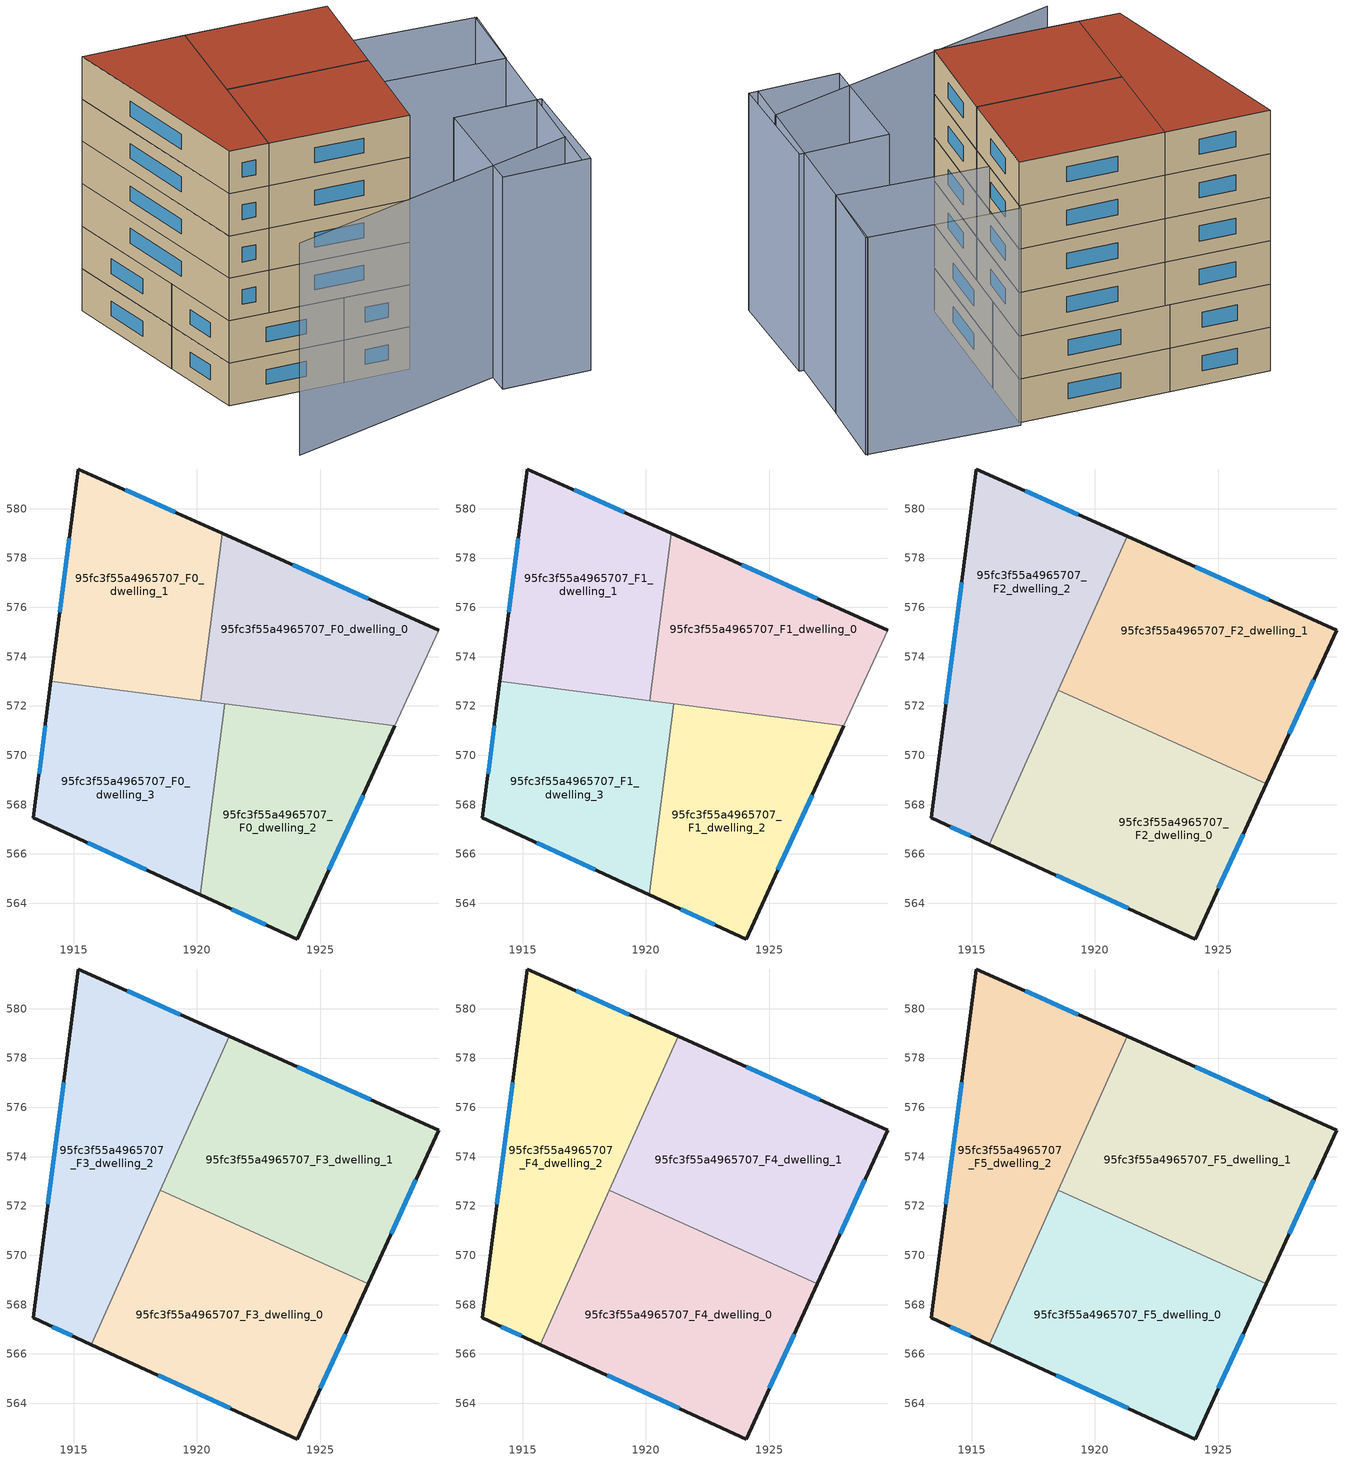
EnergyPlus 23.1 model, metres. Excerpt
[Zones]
95fc3f55a4965707_F0_dwelling_0
 floor ground (EU_floor_Construction): 1929.81,575.08 1928.03,571.2 1920.16,572.21 1921.03,579 z0
 wall outside (EU_wall_Construction): 1929.81,575.08 1921.03,579 z0:3
 wall to 95fc3f55a4965707_F0_dwelling_1 (EU_wall_Construction): 1921.03,579 1920.16,572.21 z0:3
 wall adiabatic (EU_wall_Construction): 1928.03,571.2 1929.81,575.08 z0:3
 wall to 95fc3f55a4965707_F0_dwelling_2 (EU_wall_Construction): 1921.14,572.09 1928.03,571.2 z0:3
 wall to 95fc3f55a4965707_F0_dwelling_3 (EU_wall_Construction): 1920.16,572.21 1921.14,572.09 z0:3
 window (EU_Window_Construction): 1926.95,576.36 1923.89,577.72 z0.98:2.02
95fc3f55a4965707_F0_dwelling_1
 floor ground (EU_floor_Construction): 1921.03,579 1920.16,572.21 1914.08,572.99 1915.19,581.61 z0
 wall outside (EU_wall_Construction): 1921.03,579 1915.19,581.61 1914.08,572.99 z0:3
 wall to 95fc3f55a4965707_F0_dwelling_3 (EU_wall_Construction): 1914.08,572.99 1920.16,572.21 z0:3
 window (EU_Window_Construction): 1914.83,578.81 1914.44,575.8 / 1919.13,579.85 1917.09,580.76 z0.98:2.02
95fc3f55a4965707_F0_dwelling_2
 floor ground (EU_floor_Construction): 1928.03,571.2 1924.06,562.55 1920.15,564.35 1921.14,572.09 z0
 wall outside (EU_wall_Construction): 1920.15,564.35 1924.06,562.55 1928.03,571.2 z0:3
 wall to 95fc3f55a4965707_F0_dwelling_3 (EU_wall_Construction): 1921.14,572.09 1920.15,564.35 z0:3
 window (EU_Window_Construction): 1925.35,565.36 1926.74,568.39 / 1921.42,563.76 1922.79,563.14 z0.98:2.02
95fc3f55a4965707_F0_dwelling_3
 floor ground (EU_floor_Construction): 1921.14,572.09 1920.15,564.35 1913.37,567.46 1914.08,572.99 z0
 wall outside (EU_wall_Construction): 1914.08,572.99 1913.37,567.46 1920.15,564.35 z0:3
 window (EU_Window_Construction): 1915.57,566.45 1917.94,565.36 / 1913.85,571.19 1913.6,569.26 z0.98:2.02
95fc3f55a4965707_F1_dwelling_0
 floor to 95fc3f55a4965707_F0_dwelling_0 (EU_floor_Construction): 1929.81,575.08 1928.03,571.2 1920.16,572.21 1921.03,579 z3
 wall outside (EU_wall_Construction): 1929.81,575.08 1921.03,579 z3:6
 wall to 95fc3f55a4965707_F1_dwelling_1 (EU_wall_Construction): 1921.03,579 1920.16,572.21 z3:6
 wall adiabatic (EU_wall_Construction): 1928.03,571.2 1929.81,575.08 z3:6
 wall to 95fc3f55a4965707_F1_dwelling_2 (EU_wall_Construction): 1921.14,572.09 1928.03,571.2 z3:6
 wall to 95fc3f55a4965707_F1_dwelling_3 (EU_wall_Construction): 1920.16,572.21 1921.14,572.09 z3:6
 window (EU_Window_Construction): 1926.95,576.36 1923.89,577.72 z3.98:5.02
95fc3f55a4965707_F1_dwelling_1
 floor to 95fc3f55a4965707_F0_dwelling_1 (EU_floor_Construction): 1921.03,579 1920.16,572.21 1914.08,572.99 1915.19,581.61 z3
 wall outside (EU_wall_Construction): 1921.03,579 1915.19,581.61 1914.08,572.99 z3:6
 wall to 95fc3f55a4965707_F1_dwelling_3 (EU_wall_Construction): 1914.08,572.99 1920.16,572.21 z3:6
 window (EU_Window_Construction): 1914.83,578.81 1914.44,575.8 / 1919.13,579.85 1917.09,580.76 z3.98:5.02
95fc3f55a4965707_F1_dwelling_2
 floor to 95fc3f55a4965707_F0_dwelling_2 (EU_floor_Construction): 1928.03,571.2 1924.06,562.55 1920.15,564.35 1921.14,572.09 z3
 wall outside (EU_wall_Construction): 1920.15,564.35 1924.06,562.55 1928.03,571.2 z3:6
 wall to 95fc3f55a4965707_F1_dwelling_3 (EU_wall_Construction): 1921.14,572.09 1920.15,564.35 z3:6
 window (EU_Window_Construction): 1925.35,565.36 1926.74,568.39 / 1921.42,563.76 1922.79,563.14 z3.98:5.02
95fc3f55a4965707_F1_dwelling_3
 floor to 95fc3f55a4965707_F0_dwelling_3 (EU_floor_Construction): 1921.14,572.09 1920.15,564.35 1913.37,567.46 1914.08,572.99 z3
 wall outside (EU_wall_Construction): 1914.08,572.99 1913.37,567.46 1920.15,564.35 z3:6
 window (EU_Window_Construction): 1915.57,566.45 1917.94,565.36 / 1913.85,571.19 1913.6,569.26 z3.98:5.02
95fc3f55a4965707_F2_dwelling_0
 floor to 95fc3f55a4965707_F1_dwelling_2 (EU_floor_Construction): 1926.95,568.85 1924.06,562.55 1920.15,564.35 1921.06,571.49 z6
 floor to 95fc3f55a4965707_F1_dwelling_3 (EU_floor_Construction): 1921.06,571.49 1920.15,564.35 1915.72,566.38 1918.43,572.44 1919.16,572.34 z6
 floor to 95fc3f55a4965707_F1_dwelling_1 (EU_floor_Construction): 1919.16,572.34 1918.43,572.44 1918.51,572.63 z6
 wall outside (EU_wall_Construction): 1915.72,566.38 1924.06,562.55 1926.95,568.85 z6:9
 wall to 95fc3f55a4965707_F2_dwelling_1 (EU_wall_Construction): 1926.95,568.85 1918.51,572.63 z6:9
 wall to 95fc3f55a4965707_F2_dwelling_2 (EU_wall_Construction): 1918.51,572.63 1915.72,566.38 z6:9
 window (EU_Window_Construction): 1925,564.6 1926.01,566.8 / 1918.43,565.14 1921.35,563.8 z6.98:8.02
95fc3f55a4965707_F2_dwelling_1
 floor to 95fc3f55a4965707_F1_dwelling_0 (EU_floor_Construction): 1929.81,575.08 1928.03,571.2 1920.16,572.21 1920.9,577.97 1921.31,578.88 z6
 floor to 95fc3f55a4965707_F1_dwelling_2 (EU_floor_Construction): 1928.03,571.2 1926.95,568.85 1921.06,571.49 1921.14,572.09 z6
 floor to 95fc3f55a4965707_F1_dwelling_1 (EU_floor_Construction): 1920.9,577.96 1920.16,572.21 1919.16,572.34 1918.51,572.63 z6
 floor to 95fc3f55a4965707_F1_dwelling_3 (EU_floor_Construction): 1921.14,572.09 1921.06,571.49 1919.16,572.34 z6
 wall outside (EU_wall_Construction): 1926.95,568.85 1929.81,575.08 1921.31,578.88 z6:9
 wall to 95fc3f55a4965707_F2_dwelling_2 (EU_wall_Construction): 1921.31,578.88 1918.51,572.63 z6:9
 window (EU_Window_Construction): 1927.88,570.88 1928.88,573.06 / 1927.04,576.32 1924.07,577.64 z6.98:8.02
95fc3f55a4965707_F2_dwelling_2
 floor to 95fc3f55a4965707_F1_dwelling_1 (EU_floor_Construction): 1921.03,579 1920.9,577.96 1918.43,572.44 1914.08,572.99 1915.19,581.61 z6
 floor to 95fc3f55a4965707_F1_dwelling_0 (EU_floor_Construction): 1921.31,578.88 1920.9,577.97 1921.03,579 z6
 floor to 95fc3f55a4965707_F1_dwelling_3 (EU_floor_Construction): 1918.43,572.44 1915.72,566.38 1913.37,567.46 1914.08,572.99 z6
 wall outside (EU_wall_Construction): 1921.31,578.88 1915.19,581.61 1913.37,567.46 1915.72,566.38 z6:9
 window (EU_Window_Construction): 1914.13,567.11 1914.95,566.73 / 1914.59,577.01 1913.96,572.06 / 1919.32,579.77 1917.18,580.72 z6.98:8.02
95fc3f55a4965707_F3_dwelling_0
 floor to 95fc3f55a4965707_F2_dwelling_0 (EU_floor_Construction): 1926.95,568.85 1924.06,562.55 1915.72,566.38 1918.51,572.63 z9
 wall outside (EU_wall_Construction): 1915.72,566.38 1924.06,562.55 1926.95,568.85 z9:12
 wall to 95fc3f55a4965707_F3_dwelling_1 (EU_wall_Construction): 1926.95,568.85 1918.51,572.63 z9:12
 wall to 95fc3f55a4965707_F3_dwelling_2 (EU_wall_Construction): 1918.51,572.63 1915.72,566.38 z9:12
 window (EU_Window_Construction): 1925,564.6 1926.01,566.8 / 1918.43,565.14 1921.35,563.8 z9.98:11.02
95fc3f55a4965707_F3_dwelling_1
 floor to 95fc3f55a4965707_F2_dwelling_1 (EU_floor_Construction): 1929.81,575.08 1926.95,568.85 1918.51,572.63 1921.31,578.88 z9
 wall outside (EU_wall_Construction): 1926.95,568.85 1929.81,575.08 1921.31,578.88 z9:12
 wall to 95fc3f55a4965707_F3_dwelling_2 (EU_wall_Construction): 1921.31,578.88 1918.51,572.63 z9:12
 window (EU_Window_Construction): 1927.88,570.88 1928.88,573.06 / 1927.04,576.32 1924.07,577.64 z9.98:11.02
95fc3f55a4965707_F3_dwelling_2
 floor to 95fc3f55a4965707_F2_dwelling_2 (EU_floor_Construction): 1921.31,578.88 1915.72,566.38 1913.37,567.46 1915.19,581.61 z9
 wall outside (EU_wall_Construction): 1921.31,578.88 1915.19,581.61 1913.37,567.46 1915.72,566.38 z9:12
 window (EU_Window_Construction): 1914.13,567.11 1914.95,566.73 / 1914.59,577.01 1913.96,572.06 / 1919.32,579.77 1917.18,580.72 z9.98:11.02
95fc3f55a4965707_F4_dwelling_0
 floor to 95fc3f55a4965707_F3_dwelling_0 (EU_floor_Construction): 1926.95,568.85 1924.06,562.55 1915.72,566.38 1918.51,572.63 z12
 wall outside (EU_wall_Construction): 1915.72,566.38 1924.06,562.55 1926.95,568.85 z12:15
 wall to 95fc3f55a4965707_F4_dwelling_1 (EU_wall_Construction): 1926.95,568.85 1918.51,572.63 z12:15
 wall to 95fc3f55a4965707_F4_dwelling_2 (EU_wall_Construction): 1918.51,572.63 1915.72,566.38 z12:15
 window (EU_Window_Construction): 1925,564.6 1926.01,566.8 / 1918.43,565.14 1921.35,563.8 z12.98:14.02
95fc3f55a4965707_F4_dwelling_1
 floor to 95fc3f55a4965707_F3_dwelling_1 (EU_floor_Construction): 1929.81,575.08 1926.95,568.85 1918.51,572.63 1921.31,578.88 z12
 wall outside (EU_wall_Construction): 1926.95,568.85 1929.81,575.08 1921.31,578.88 z12:15
 wall to 95fc3f55a4965707_F4_dwelling_2 (EU_wall_Construction): 1921.31,578.88 1918.51,572.63 z12:15
 window (EU_Window_Construction): 1927.88,570.88 1928.88,573.06 / 1927.04,576.32 1924.07,577.64 z12.98:14.02
95fc3f55a4965707_F4_dwelling_2
 floor to 95fc3f55a4965707_F3_dwelling_2 (EU_floor_Construction): 1921.31,578.88 1915.72,566.38 1913.37,567.46 1915.19,581.61 z12
 wall outside (EU_wall_Construction): 1921.31,578.88 1915.19,581.61 1913.37,567.46 1915.72,566.38 z12:15
 window (EU_Window_Construction): 1914.13,567.11 1914.95,566.73 / 1914.59,577.01 1913.96,572.06 / 1919.32,579.77 1917.18,580.72 z12.98:14.02
95fc3f55a4965707_F5_dwelling_0
 floor to 95fc3f55a4965707_F4_dwelling_0 (EU_floor_Construction): 1926.95,568.85 1924.06,562.55 1915.72,566.38 1918.51,572.63 z15
 wall outside (EU_wall_Construction): 1915.72,566.38 1924.06,562.55 1926.95,568.85 z15:18
 wall to 95fc3f55a4965707_F5_dwelling_1 (EU_wall_Construction): 1926.95,568.85 1918.51,572.63 z15:18
 wall to 95fc3f55a4965707_F5_dwelling_2 (EU_wall_Construction): 1918.51,572.63 1915.72,566.38 z15:18
 window (EU_Window_Construction): 1925,564.6 1926.01,566.8 / 1918.43,565.14 1921.35,563.8 z15.98:17.02
 roof outside (EU_roof_Construction): 1924.06,562.55 1926.95,568.85 1918.51,572.63 1915.72,566.38 z18
95fc3f55a4965707_F5_dwelling_1
 floor to 95fc3f55a4965707_F4_dwelling_1 (EU_floor_Construction): 1929.81,575.08 1926.95,568.85 1918.51,572.63 1921.31,578.88 z15
 wall outside (EU_wall_Construction): 1926.95,568.85 1929.81,575.08 1921.31,578.88 z15:18
 wall to 95fc3f55a4965707_F5_dwelling_2 (EU_wall_Construction): 1921.31,578.88 1918.51,572.63 z15:18
 window (EU_Window_Construction): 1927.88,570.88 1928.88,573.06 / 1927.04,576.32 1924.07,577.64 z15.98:17.02
 roof outside (EU_roof_Construction): 1926.95,568.85 1929.81,575.08 1921.31,578.88 1918.51,572.63 z18
95fc3f55a4965707_F5_dwelling_2
 floor to 95fc3f55a4965707_F4_dwelling_2 (EU_floor_Construction): 1921.31,578.88 1915.72,566.38 1913.37,567.46 1915.19,581.61 z15
 wall outside (EU_wall_Construction): 1921.31,578.88 1915.19,581.61 1913.37,567.46 1915.72,566.38 z15:18
 window (EU_Window_Construction): 1914.13,567.11 1914.95,566.73 / 1914.59,577.01 1913.96,572.06 / 1919.32,579.77 1917.18,580.72 z15.98:17.02
 roof outside (EU_roof_Construction): 1915.72,566.38 1921.31,578.88 1915.19,581.61 1913.37,567.46 z18
shading: 1912.17,560.33 1932.38,557.48 / 1931.1,554.81 1938.69,571.2 / 1931.62,554.59 1926.29,556.85 / 1926.29,556.85 1929.26,563.86 / 1929.26,563.86 1934.59,561.59 / 1934.59,561.59 1931.62,554.59 / 1938.75,571.1 1936.5,566.45 / 1936.5,566.45 1927.69,570.72 / 1927.69,570.72 1929.94,575.37 / 1929.94,575.37 1938.75,571.1 z0:15
[Building]
EU S2 Campaign: North Axis=0; Terrain=City; Solar Distribution=FullExterior
[Site:Location]
Bologna: Latitude=44.5; Longitude=11.25; Time Zone=1; Elevation=37
[SizingPeriod:WeatherFileDays]
AnnualSizingPeriod: Begin Month=1; Begin Day of Month=1; End Month=12; End Day of Month=31; Day of Week for Start Day=Monday; Use Weather File Daylight Saving Period=No; Use Weather File Rain and Snow Indicators=No
[MATERIAL]
EU_InternalMass_Material: Roughness=MediumRough; Thickness=0.1; Conductivity=1; Density=1800; Specific Heat=900; Thermal Absorptance=0.9; Solar Absorptance=0.7; Visible Absorptance=0.7
[MATERIAL:NOMASS] Roughness=MediumRough; Thermal Absorptance=0.9; Solar Absorptance=0.7; Visible Absorptance=0.7
Name | Thermal Resistance
EU_wall_NoMass | 0.905828
EU_roof_NoMass | 0.37593
EU_floor_NoMass | 0.67114
[WINDOWMATERIAL:SIMPLEGLAZINGSYSTEM]
EU_Window_SimpleGlazing: UFactor=4.52486; Solar Heat Gain Coefficient=0.85; Visible Transmittance=0.85
[CONSTRUCTION]
EU_wall_Construction: EU_wall_NoMass
EU_roof_Construction: EU_roof_NoMass
EU_floor_Construction: EU_floor_NoMass
EU_Window_Construction: EU_Window_SimpleGlazing
EU_InternalMass_Construction: EU_InternalMass_Material
[ZONE] Type=1; Multiplier=1; Ceiling Height=autocalculate; Floor Area=autocalculate; Part of Total Floor Area=Yes
Name | Volume
95fc3f55a4965707_F0_dwelling_0; 95fc3f55a4965707_F1_dwelling_0 | 142.869
95fc3f55a4965707_F2_dwelling_0; 95fc3f55a4965707_F3_dwelling_0; 95fc3f55a4965707_F4_dwelling_0; 95fc3f55a4965707_F5_dwelling_0 | 190.499
95fc3f55a4965707_F0_dwelling_1; 95fc3f55a4965707_F1_dwelling_1; 95fc3f55a4965707_F0_dwelling_3; 95fc3f55a4965707_F1_dwelling_3 | 142.88
95fc3f55a4965707_F2_dwelling_1; 95fc3f55a4965707_F3_dwelling_1; 95fc3f55a4965707_F4_dwelling_1; 95fc3f55a4965707_F5_dwelling_1 | 190.501
95fc3f55a4965707_F0_dwelling_2; 95fc3f55a4965707_F1_dwelling_2 | 142.872
95fc3f55a4965707_F2_dwelling_2; 95fc3f55a4965707_F3_dwelling_2; 95fc3f55a4965707_F4_dwelling_2; 95fc3f55a4965707_F5_dwelling_2 | 190.51
[INTERNALMASS] Construction=EU_InternalMass_Construction
Name | Zone or ZoneList | Surface Area
95fc3f55a4965707_F0_dwelling_0_EU_InternalMass | 95fc3f55a4965707_F0_dwelling_0 | 47.6231
95fc3f55a4965707_F0_dwelling_1_EU_InternalMass | 95fc3f55a4965707_F0_dwelling_1 | 47.6267
95fc3f55a4965707_F0_dwelling_2_EU_InternalMass | 95fc3f55a4965707_F0_dwelling_2 | 47.6242
95fc3f55a4965707_F0_dwelling_3_EU_InternalMass | 95fc3f55a4965707_F0_dwelling_3 | 47.6266
95fc3f55a4965707_F1_dwelling_0_EU_InternalMass | 95fc3f55a4965707_F1_dwelling_0 | 47.6231
95fc3f55a4965707_F1_dwelling_1_EU_InternalMass | 95fc3f55a4965707_F1_dwelling_1 | 47.6267
95fc3f55a4965707_F1_dwelling_2_EU_InternalMass | 95fc3f55a4965707_F1_dwelling_2 | 47.6242
95fc3f55a4965707_F1_dwelling_3_EU_InternalMass | 95fc3f55a4965707_F1_dwelling_3 | 47.6266
95fc3f55a4965707_F2_dwelling_0_EU_InternalMass | 95fc3f55a4965707_F2_dwelling_0 | 63.5003
95fc3f55a4965707_F2_dwelling_1_EU_InternalMass | 95fc3f55a4965707_F2_dwelling_1 | 63.5037
95fc3f55a4965707_F2_dwelling_2_EU_InternalMass | 95fc3f55a4965707_F2_dwelling_2 | 63.503
95fc3f55a4965707_F3_dwelling_0_EU_InternalMass | 95fc3f55a4965707_F3_dwelling_0 | 63.5003
95fc3f55a4965707_F3_dwelling_1_EU_InternalMass | 95fc3f55a4965707_F3_dwelling_1 | 63.5037
95fc3f55a4965707_F3_dwelling_2_EU_InternalMass | 95fc3f55a4965707_F3_dwelling_2 | 63.503
95fc3f55a4965707_F4_dwelling_0_EU_InternalMass | 95fc3f55a4965707_F4_dwelling_0 | 63.5003
95fc3f55a4965707_F4_dwelling_1_EU_InternalMass | 95fc3f55a4965707_F4_dwelling_1 | 63.5037
95fc3f55a4965707_F4_dwelling_2_EU_InternalMass | 95fc3f55a4965707_F4_dwelling_2 | 63.503
95fc3f55a4965707_F5_dwelling_0_EU_InternalMass | 95fc3f55a4965707_F5_dwelling_0 | 63.5003
95fc3f55a4965707_F5_dwelling_1_EU_InternalMass | 95fc3f55a4965707_F5_dwelling_1 | 63.5037
95fc3f55a4965707_F5_dwelling_2_EU_InternalMass | 95fc3f55a4965707_F5_dwelling_2 | 63.503
[OTHEREQUIPMENT] Fuel Type=Electricity; Design Level Calculation Method=Watts/Area; Power per Zone Floor Area=1; Fraction Latent=0; Fraction Radiant=0; Fraction Lost=0; Carbon Dioxide Generation Rate=0; EndUse Subcategory=EU_Step8_InternalGains
Name | Zone or ZoneList or Space or SpaceList | Schedule
EU_Step8_InternalGain_95fc3f55a4965707_F0_dwelling_0_f000 | 95fc3f55a4965707_F0_dwelling_0 | EU_Step8_GainSchedule_95fc3f55a4965707_F0_dwelling_0_f000
EU_Step8_InternalGain_95fc3f55a4965707_F0_dwelling_1_f000 | 95fc3f55a4965707_F0_dwelling_1 | EU_Step8_GainSchedule_95fc3f55a4965707_F0_dwelling_1_f000
EU_Step8_InternalGain_95fc3f55a4965707_F0_dwelling_2_f000 | 95fc3f55a4965707_F0_dwelling_2 | EU_Step8_GainSchedule_95fc3f55a4965707_F0_dwelling_2_f000
EU_Step8_InternalGain_95fc3f55a4965707_F0_dwelling_3_f000 | 95fc3f55a4965707_F0_dwelling_3 | EU_Step8_GainSchedule_95fc3f55a4965707_F0_dwelling_3_f000
EU_Step8_InternalGain_95fc3f55a4965707_F1_dwelling_0_f000 | 95fc3f55a4965707_F1_dwelling_0 | EU_Step8_GainSchedule_95fc3f55a4965707_F1_dwelling_0_f000
EU_Step8_InternalGain_95fc3f55a4965707_F1_dwelling_1_f000 | 95fc3f55a4965707_F1_dwelling_1 | EU_Step8_GainSchedule_95fc3f55a4965707_F1_dwelling_1_f000
EU_Step8_InternalGain_95fc3f55a4965707_F1_dwelling_2_f000 | 95fc3f55a4965707_F1_dwelling_2 | EU_Step8_GainSchedule_95fc3f55a4965707_F1_dwelling_2_f000
EU_Step8_InternalGain_95fc3f55a4965707_F1_dwelling_3_f000 | 95fc3f55a4965707_F1_dwelling_3 | EU_Step8_GainSchedule_95fc3f55a4965707_F1_dwelling_3_f000
EU_Step8_InternalGain_95fc3f55a4965707_F2_dwelling_0_f000 | 95fc3f55a4965707_F2_dwelling_0 | EU_Step8_GainSchedule_95fc3f55a4965707_F2_dwelling_0_f000
EU_Step8_InternalGain_95fc3f55a4965707_F2_dwelling_1_f000 | 95fc3f55a4965707_F2_dwelling_1 | EU_Step8_GainSchedule_95fc3f55a4965707_F2_dwelling_1_f000
EU_Step8_InternalGain_95fc3f55a4965707_F2_dwelling_2_f000 | 95fc3f55a4965707_F2_dwelling_2 | EU_Step8_GainSchedule_95fc3f55a4965707_F2_dwelling_2_f000
EU_Step8_InternalGain_95fc3f55a4965707_F3_dwelling_0_f000 | 95fc3f55a4965707_F3_dwelling_0 | EU_Step8_GainSchedule_95fc3f55a4965707_F3_dwelling_0_f000
EU_Step8_InternalGain_95fc3f55a4965707_F3_dwelling_1_f000 | 95fc3f55a4965707_F3_dwelling_1 | EU_Step8_GainSchedule_95fc3f55a4965707_F3_dwelling_1_f000
EU_Step8_InternalGain_95fc3f55a4965707_F3_dwelling_2_f000 | 95fc3f55a4965707_F3_dwelling_2 | EU_Step8_GainSchedule_95fc3f55a4965707_F3_dwelling_2_f000
EU_Step8_InternalGain_95fc3f55a4965707_F4_dwelling_0_f000 | 95fc3f55a4965707_F4_dwelling_0 | EU_Step8_GainSchedule_95fc3f55a4965707_F4_dwelling_0_f000
EU_Step8_InternalGain_95fc3f55a4965707_F4_dwelling_1_f000 | 95fc3f55a4965707_F4_dwelling_1 | EU_Step8_GainSchedule_95fc3f55a4965707_F4_dwelling_1_f000
EU_Step8_InternalGain_95fc3f55a4965707_F4_dwelling_2_f000 | 95fc3f55a4965707_F4_dwelling_2 | EU_Step8_GainSchedule_95fc3f55a4965707_F4_dwelling_2_f000
EU_Step8_InternalGain_95fc3f55a4965707_F5_dwelling_0_f000 | 95fc3f55a4965707_F5_dwelling_0 | EU_Step8_GainSchedule_95fc3f55a4965707_F5_dwelling_0_f000
EU_Step8_InternalGain_95fc3f55a4965707_F5_dwelling_1_f000 | 95fc3f55a4965707_F5_dwelling_1 | EU_Step8_GainSchedule_95fc3f55a4965707_F5_dwelling_1_f000
EU_Step8_InternalGain_95fc3f55a4965707_F5_dwelling_2_f000 | 95fc3f55a4965707_F5_dwelling_2 | EU_Step8_GainSchedule_95fc3f55a4965707_F5_dwelling_2_f000
[ZONEVENTILATION:DESIGNFLOWRATE] Schedule=EU_AlwaysOn; Design Flow Rate Calculation Method=AirChanges/Hour; Air Changes per Hour=0.73129; Ventilation Type=Natural; Fan Pressure Rise=0; Fan Total Efficiency=1; Constant Term Coefficient=1; Temperature Term Coefficient=0; Velocity Term Coefficient=0; Velocity Squared Term Coefficient=0; Minimum Indoor Temperature=-100; Maximum Indoor Temperature=100; Delta Temperature=-100; Minimum Outdoor Temperature=-100; Maximum Outdoor Temperature=100; Maximum Wind Speed=40
Name | Zone or ZoneList or Space or SpaceList
EU_ConstantAir_95fc3f55a4965707_F0_dwelling_0 | 95fc3f55a4965707_F0_dwelling_0
EU_ConstantAir_95fc3f55a4965707_F0_dwelling_1 | 95fc3f55a4965707_F0_dwelling_1
EU_ConstantAir_95fc3f55a4965707_F0_dwelling_2 | 95fc3f55a4965707_F0_dwelling_2
EU_ConstantAir_95fc3f55a4965707_F0_dwelling_3 | 95fc3f55a4965707_F0_dwelling_3
EU_ConstantAir_95fc3f55a4965707_F1_dwelling_0 | 95fc3f55a4965707_F1_dwelling_0
EU_ConstantAir_95fc3f55a4965707_F1_dwelling_1 | 95fc3f55a4965707_F1_dwelling_1
EU_ConstantAir_95fc3f55a4965707_F1_dwelling_2 | 95fc3f55a4965707_F1_dwelling_2
EU_ConstantAir_95fc3f55a4965707_F1_dwelling_3 | 95fc3f55a4965707_F1_dwelling_3
EU_ConstantAir_95fc3f55a4965707_F2_dwelling_0 | 95fc3f55a4965707_F2_dwelling_0
EU_ConstantAir_95fc3f55a4965707_F2_dwelling_1 | 95fc3f55a4965707_F2_dwelling_1
EU_ConstantAir_95fc3f55a4965707_F2_dwelling_2 | 95fc3f55a4965707_F2_dwelling_2
EU_ConstantAir_95fc3f55a4965707_F3_dwelling_0 | 95fc3f55a4965707_F3_dwelling_0
EU_ConstantAir_95fc3f55a4965707_F3_dwelling_1 | 95fc3f55a4965707_F3_dwelling_1
EU_ConstantAir_95fc3f55a4965707_F3_dwelling_2 | 95fc3f55a4965707_F3_dwelling_2
EU_ConstantAir_95fc3f55a4965707_F4_dwelling_0 | 95fc3f55a4965707_F4_dwelling_0
EU_ConstantAir_95fc3f55a4965707_F4_dwelling_1 | 95fc3f55a4965707_F4_dwelling_1
EU_ConstantAir_95fc3f55a4965707_F4_dwelling_2 | 95fc3f55a4965707_F4_dwelling_2
EU_ConstantAir_95fc3f55a4965707_F5_dwelling_0 | 95fc3f55a4965707_F5_dwelling_0
EU_ConstantAir_95fc3f55a4965707_F5_dwelling_1 | 95fc3f55a4965707_F5_dwelling_1
EU_ConstantAir_95fc3f55a4965707_F5_dwelling_2 | 95fc3f55a4965707_F5_dwelling_2
[HVACTEMPLATE:THERMOSTAT] Constant Heating Setpoint=20; Constant Cooling Setpoint=50
EU_HeatOnly_95fc3f55a4965707_F0_dwelling_0; EU_HeatOnly_95fc3f55a4965707_F0_dwelling_1; EU_HeatOnly_95fc3f55a4965707_F0_dwelling_2; EU_HeatOnly_95fc3f55a4965707_F0_dwelling_3; EU_HeatOnly_95fc3f55a4965707_F1_dwelling_0; EU_HeatOnly_95fc3f55a4965707_F1_dwelling_1; EU_HeatOnly_95fc3f55a4965707_F1_dwelling_2; EU_HeatOnly_95fc3f55a4965707_F1_dwelling_3; EU_HeatOnly_95fc3f55a4965707_F2_dwelling_0; EU_HeatOnly_95fc3f55a4965707_F2_dwelling_1; EU_HeatOnly_95fc3f55a4965707_F2_dwelling_2; EU_HeatOnly_95fc3f55a4965707_F3_dwelling_0; EU_HeatOnly_95fc3f55a4965707_F3_dwelling_1; EU_HeatOnly_95fc3f55a4965707_F3_dwelling_2; EU_HeatOnly_95fc3f55a4965707_F4_dwelling_0; EU_HeatOnly_95fc3f55a4965707_F4_dwelling_1; EU_HeatOnly_95fc3f55a4965707_F4_dwelling_2; EU_HeatOnly_95fc3f55a4965707_F5_dwelling_0; EU_HeatOnly_95fc3f55a4965707_F5_dwelling_1; EU_HeatOnly_95fc3f55a4965707_F5_dwelling_2
[HVACTEMPLATE:ZONE:IDEALLOADSAIRSYSTEM] System Availability Schedule=EU_AlwaysOn; Maximum Heating Supply Air Temperature=50; Minimum Cooling Supply Air Temperature=13; Maximum Heating Supply Air Humidity Ratio=0.0156; Minimum Cooling Supply Air Humidity Ratio=0.0077; Heating Limit=NoLimit; Cooling Limit=NoLimit; Heating Availability Schedule=EU_AlwaysOn; Cooling Availability Schedule=EU_CoolingOff; Dehumidification Control Type=ConstantSensibleHeatRatio; Cooling Sensible Heat Ratio=0.7; Dehumidification Setpoint=60; Humidification Control Type=None; Humidification Setpoint=30; Outdoor Air Method=None; Outdoor Air Flow Rate per Person=0.00944; Outdoor Air Flow Rate per Zone Floor Area=0; Outdoor Air Flow Rate per Zone=0; Demand Controlled Ventilation Type=None; Outdoor Air Economizer Type=NoEconomizer; Heat Recovery Type=None; Sensible Heat Recovery Effectiveness=0.7; Latent Heat Recovery Effectiveness=0.65
Name | Template Thermostat
95fc3f55a4965707_F0_dwelling_0 | EU_HeatOnly_95fc3f55a4965707_F0_dwelling_0
95fc3f55a4965707_F0_dwelling_1 | EU_HeatOnly_95fc3f55a4965707_F0_dwelling_1
95fc3f55a4965707_F0_dwelling_2 | EU_HeatOnly_95fc3f55a4965707_F0_dwelling_2
95fc3f55a4965707_F0_dwelling_3 | EU_HeatOnly_95fc3f55a4965707_F0_dwelling_3
95fc3f55a4965707_F1_dwelling_0 | EU_HeatOnly_95fc3f55a4965707_F1_dwelling_0
95fc3f55a4965707_F1_dwelling_1 | EU_HeatOnly_95fc3f55a4965707_F1_dwelling_1
95fc3f55a4965707_F1_dwelling_2 | EU_HeatOnly_95fc3f55a4965707_F1_dwelling_2
95fc3f55a4965707_F1_dwelling_3 | EU_HeatOnly_95fc3f55a4965707_F1_dwelling_3
95fc3f55a4965707_F2_dwelling_0 | EU_HeatOnly_95fc3f55a4965707_F2_dwelling_0
95fc3f55a4965707_F2_dwelling_1 | EU_HeatOnly_95fc3f55a4965707_F2_dwelling_1
95fc3f55a4965707_F2_dwelling_2 | EU_HeatOnly_95fc3f55a4965707_F2_dwelling_2
95fc3f55a4965707_F3_dwelling_0 | EU_HeatOnly_95fc3f55a4965707_F3_dwelling_0
95fc3f55a4965707_F3_dwelling_1 | EU_HeatOnly_95fc3f55a4965707_F3_dwelling_1
95fc3f55a4965707_F3_dwelling_2 | EU_HeatOnly_95fc3f55a4965707_F3_dwelling_2
95fc3f55a4965707_F4_dwelling_0 | EU_HeatOnly_95fc3f55a4965707_F4_dwelling_0
95fc3f55a4965707_F4_dwelling_1 | EU_HeatOnly_95fc3f55a4965707_F4_dwelling_1
95fc3f55a4965707_F4_dwelling_2 | EU_HeatOnly_95fc3f55a4965707_F4_dwelling_2
95fc3f55a4965707_F5_dwelling_0 | EU_HeatOnly_95fc3f55a4965707_F5_dwelling_0
95fc3f55a4965707_F5_dwelling_1 | EU_HeatOnly_95fc3f55a4965707_F5_dwelling_1
95fc3f55a4965707_F5_dwelling_2 | EU_HeatOnly_95fc3f55a4965707_F5_dwelling_2
[SIZING:ZONE] Zone Cooling Design Supply Air Temperature Input Method=SupplyAirTemperature; Zone Cooling Design Supply Air Temperature=13; Zone Heating Design Supply Air Temperature Input Method=SupplyAirTemperature; Zone Heating Design Supply Air Temperature=50; Zone Cooling Design Supply Air Humidity Ratio=0.008; Zone Heating Design Supply Air Humidity Ratio=0.008; Cooling Design Air Flow Method=DesignDay; Cooling Design Air Flow Rate=0; Cooling Minimum Air Flow per Zone Floor Area=0.000762; Cooling Minimum Air Flow=0; Cooling Minimum Air Flow Fraction=0.2; Heating Design Air Flow Method=DesignDay; Heating Design Air Flow Rate=0; Heating Maximum Air Flow per Zone Floor Area=0.002032; Heating Maximum Air Flow=0.141576; Heating Maximum Air Flow Fraction=0.3; Account for Dedicated Outdoor Air System=No; Dedicated Outdoor Air System Control Strategy=NeutralSupplyAir; Dedicated Outdoor Air Low Setpoint Temperature for Design=autosize; Dedicated Outdoor Air High Setpoint Temperature for Design=autosize; Zone Load Sizing Method=Sensible Load Only No Latent Load; Zone Latent Cooling Design Supply Air Humidity Ratio Input Method=HumidityRatioDifference; Zone Cooling Design Supply Air Humidity Ratio Difference=0.005; Zone Latent Heating Design Supply Air Humidity Ratio Input Method=HumidityRatioDifference; Zone Humidification Design Supply Air Humidity Ratio Difference=0.005
95fc3f55a4965707_F0_dwelling_0; 95fc3f55a4965707_F0_dwelling_1; 95fc3f55a4965707_F0_dwelling_2; 95fc3f55a4965707_F0_dwelling_3; 95fc3f55a4965707_F1_dwelling_0; 95fc3f55a4965707_F1_dwelling_1; 95fc3f55a4965707_F1_dwelling_2; 95fc3f55a4965707_F1_dwelling_3; 95fc3f55a4965707_F2_dwelling_0; 95fc3f55a4965707_F2_dwelling_1; 95fc3f55a4965707_F2_dwelling_2; 95fc3f55a4965707_F3_dwelling_0; 95fc3f55a4965707_F3_dwelling_1; 95fc3f55a4965707_F3_dwelling_2; 95fc3f55a4965707_F4_dwelling_0; 95fc3f55a4965707_F4_dwelling_1; 95fc3f55a4965707_F4_dwelling_2; 95fc3f55a4965707_F5_dwelling_0; 95fc3f55a4965707_F5_dwelling_1; 95fc3f55a4965707_F5_dwelling_2
[SCHEDULE:CONSTANT]
Name | Hourly Value
EU_AlwaysOn | 1
EU_CoolingOff | 0
[SCHEDULE:FILE] Column Number=1; Rows to Skip at Top=0; Number of Hours of Data=8760; Column Separator=Comma; Interpolate to Timestep=No; Minutes per Item=60; Adjust Schedule for Daylight Savings=Yes
Name | File
EU_Step8_GainSchedule_95fc3f55a4965707_F0_dwelling_0_f000 | ../../schedules/95fc3f55a4965707/95fc3f55a4965707_F0_dwelling_0_f000_gain.csv
EU_Step8_GainSchedule_95fc3f55a4965707_F0_dwelling_1_f000 | ../../schedules/95fc3f55a4965707/95fc3f55a4965707_F0_dwelling_1_f000_gain.csv
EU_Step8_GainSchedule_95fc3f55a4965707_F0_dwelling_2_f000 | ../../schedules/95fc3f55a4965707/95fc3f55a4965707_F0_dwelling_2_f000_gain.csv
EU_Step8_GainSchedule_95fc3f55a4965707_F0_dwelling_3_f000 | ../../schedules/95fc3f55a4965707/95fc3f55a4965707_F0_dwelling_3_f000_gain.csv
EU_Step8_GainSchedule_95fc3f55a4965707_F1_dwelling_0_f000 | ../../schedules/95fc3f55a4965707/95fc3f55a4965707_F1_dwelling_0_f000_gain.csv
EU_Step8_GainSchedule_95fc3f55a4965707_F1_dwelling_1_f000 | ../../schedules/95fc3f55a4965707/95fc3f55a4965707_F1_dwelling_1_f000_gain.csv
EU_Step8_GainSchedule_95fc3f55a4965707_F1_dwelling_2_f000 | ../../schedules/95fc3f55a4965707/95fc3f55a4965707_F1_dwelling_2_f000_gain.csv
EU_Step8_GainSchedule_95fc3f55a4965707_F1_dwelling_3_f000 | ../../schedules/95fc3f55a4965707/95fc3f55a4965707_F1_dwelling_3_f000_gain.csv
EU_Step8_GainSchedule_95fc3f55a4965707_F2_dwelling_0_f000 | ../../schedules/95fc3f55a4965707/95fc3f55a4965707_F2_dwelling_0_f000_gain.csv
EU_Step8_GainSchedule_95fc3f55a4965707_F2_dwelling_1_f000 | ../../schedules/95fc3f55a4965707/95fc3f55a4965707_F2_dwelling_1_f000_gain.csv
EU_Step8_GainSchedule_95fc3f55a4965707_F2_dwelling_2_f000 | ../../schedules/95fc3f55a4965707/95fc3f55a4965707_F2_dwelling_2_f000_gain.csv
EU_Step8_GainSchedule_95fc3f55a4965707_F3_dwelling_0_f000 | ../../schedules/95fc3f55a4965707/95fc3f55a4965707_F3_dwelling_0_f000_gain.csv
EU_Step8_GainSchedule_95fc3f55a4965707_F3_dwelling_1_f000 | ../../schedules/95fc3f55a4965707/95fc3f55a4965707_F3_dwelling_1_f000_gain.csv
EU_Step8_GainSchedule_95fc3f55a4965707_F3_dwelling_2_f000 | ../../schedules/95fc3f55a4965707/95fc3f55a4965707_F3_dwelling_2_f000_gain.csv
EU_Step8_GainSchedule_95fc3f55a4965707_F4_dwelling_0_f000 | ../../schedules/95fc3f55a4965707/95fc3f55a4965707_F4_dwelling_0_f000_gain.csv
EU_Step8_GainSchedule_95fc3f55a4965707_F4_dwelling_1_f000 | ../../schedules/95fc3f55a4965707/95fc3f55a4965707_F4_dwelling_1_f000_gain.csv
EU_Step8_GainSchedule_95fc3f55a4965707_F4_dwelling_2_f000 | ../../schedules/95fc3f55a4965707/95fc3f55a4965707_F4_dwelling_2_f000_gain.csv
EU_Step8_GainSchedule_95fc3f55a4965707_F5_dwelling_0_f000 | ../../schedules/95fc3f55a4965707/95fc3f55a4965707_F5_dwelling_0_f000_gain.csv
EU_Step8_GainSchedule_95fc3f55a4965707_F5_dwelling_1_f000 | ../../schedules/95fc3f55a4965707/95fc3f55a4965707_F5_dwelling_1_f000_gain.csv
EU_Step8_GainSchedule_95fc3f55a4965707_F5_dwelling_2_f000 | ../../schedules/95fc3f55a4965707/95fc3f55a4965707_F5_dwelling_2_f000_gain.csv
